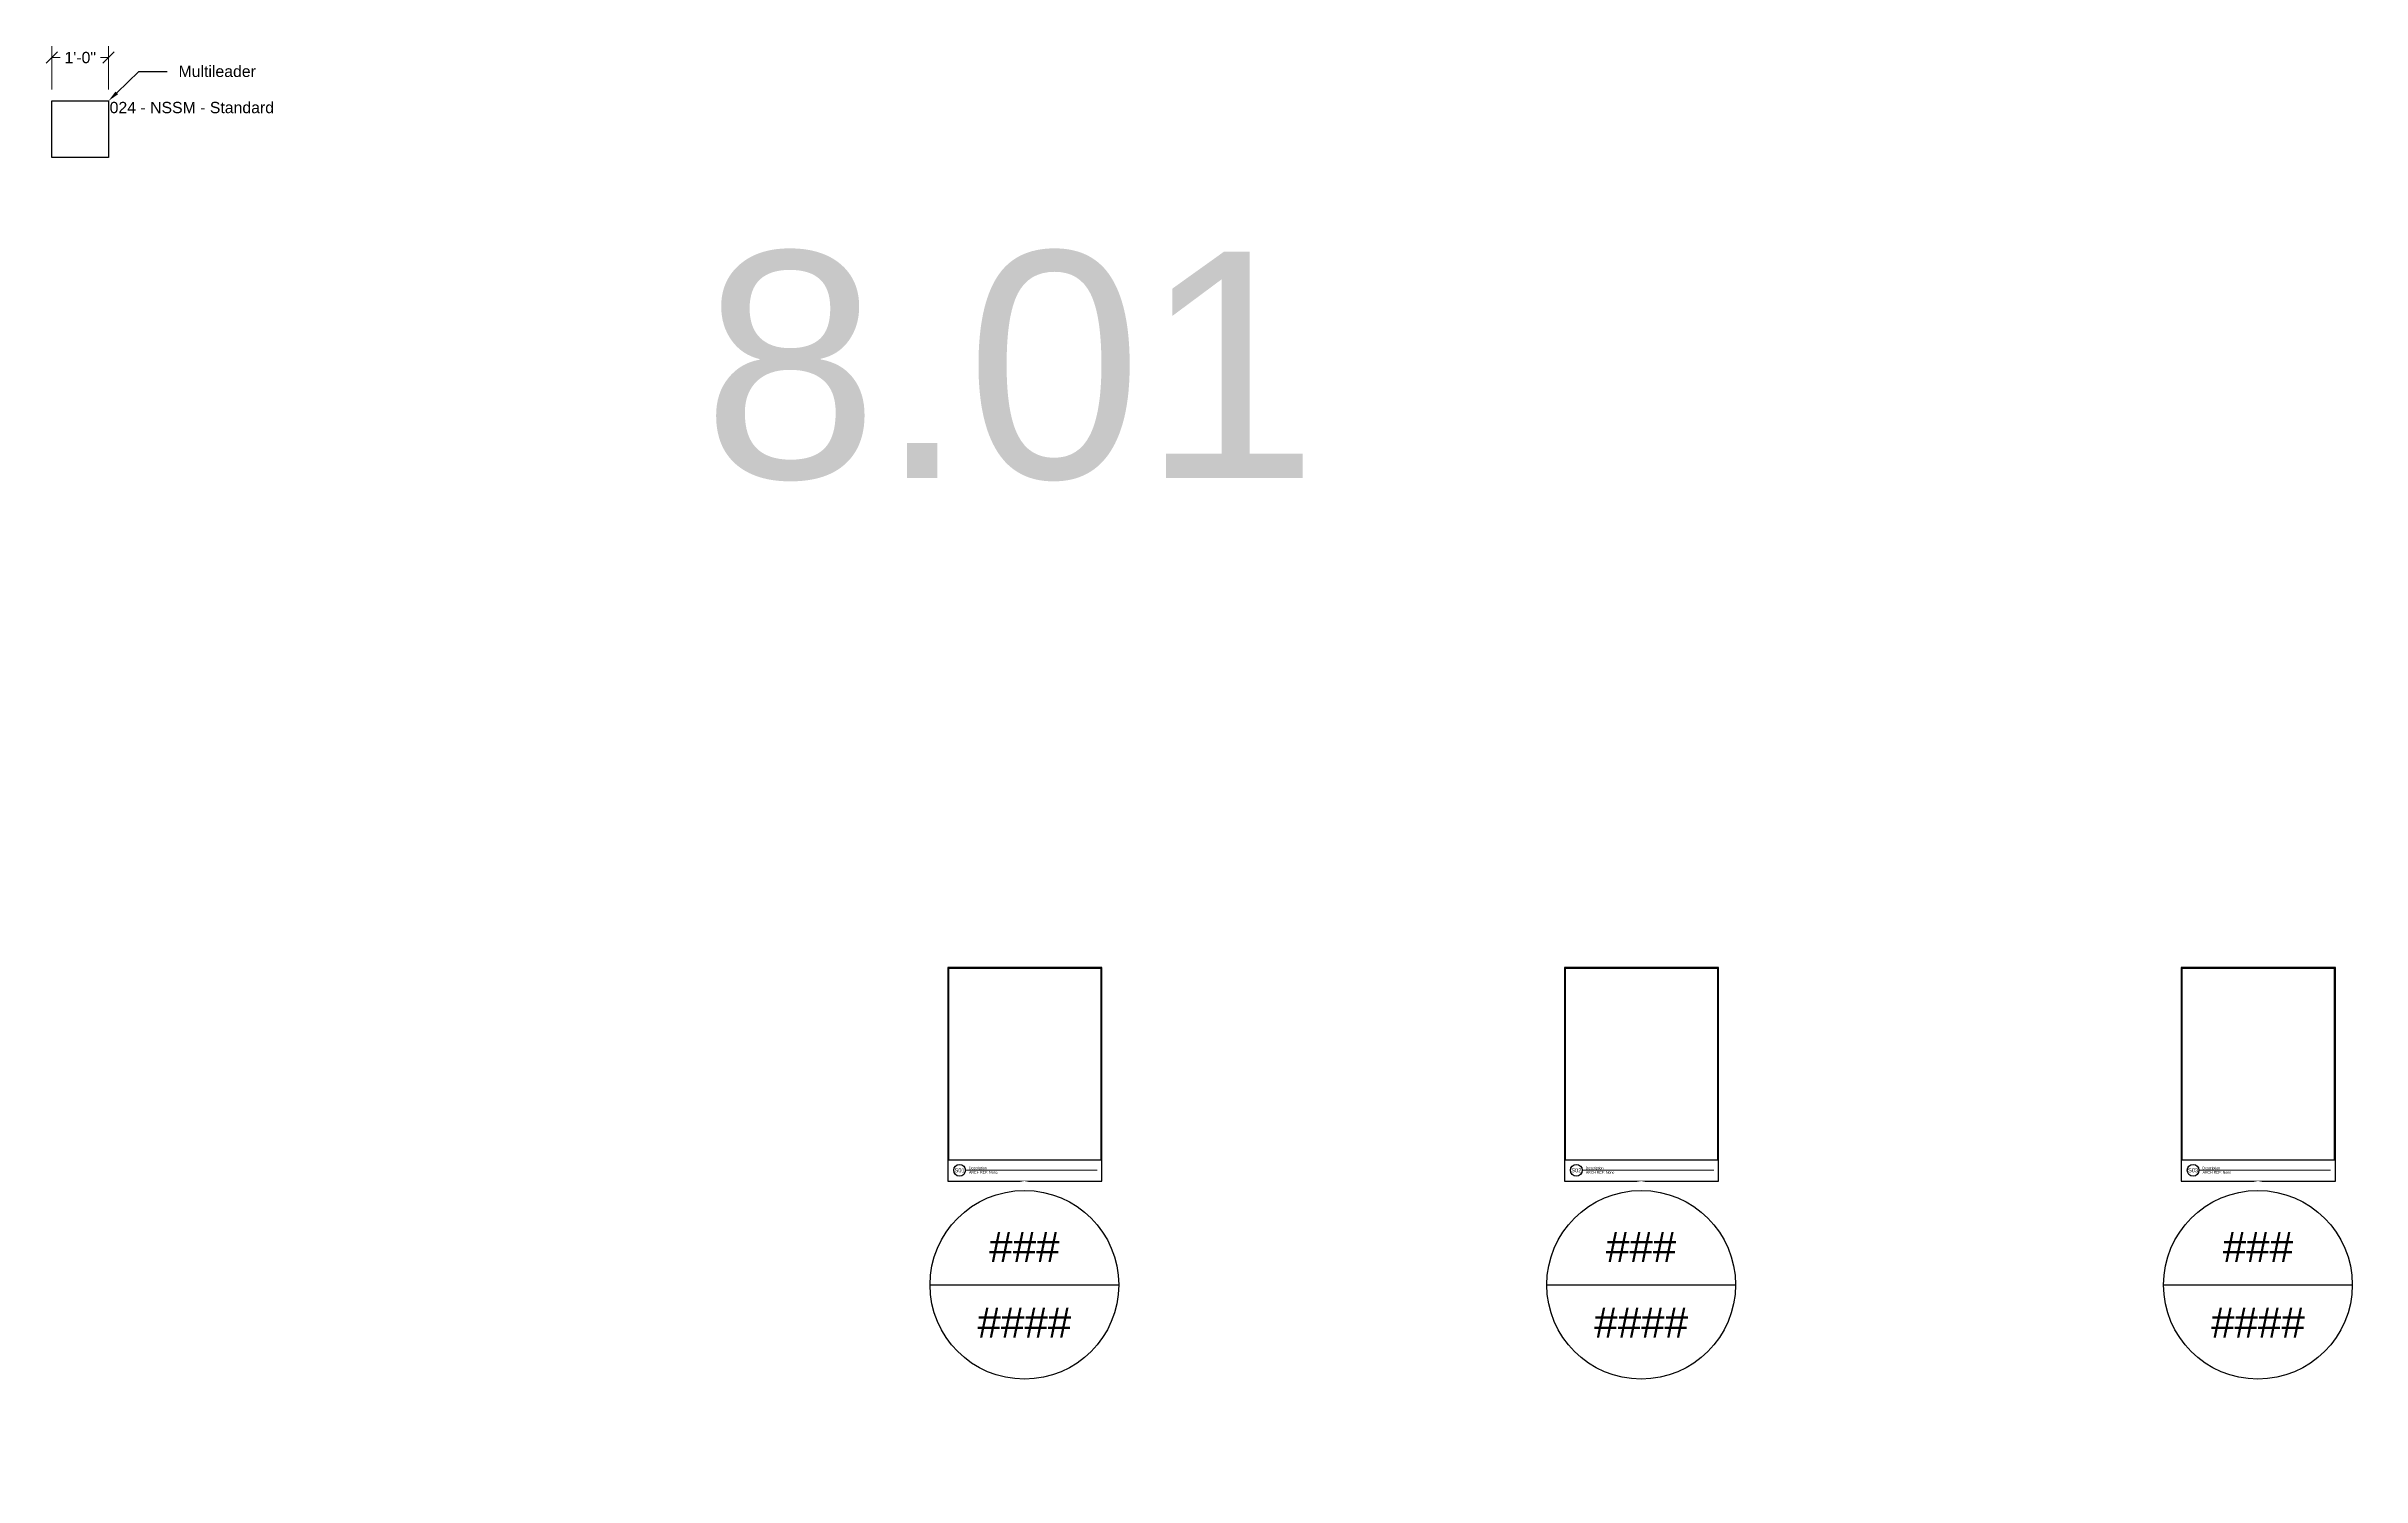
# Model space of a CAD drawing. Header units: inches. Extents: x -293 to 39679, y -468 to 198.
# Drawn here: x -211.1 to 279.7, y -422.4 to -119.2 of the extents above; entities that cross this region are included whole.
import ezdxf
from ezdxf import colors
from ezdxf.entities.mleader import LeaderData, LeaderLine
from ezdxf.enums import TextEntityAlignment as Align
from ezdxf.math import Vec2, Vec3

# ---------------------------------------------------------------- set-up
doc = ezdxf.new("R2018")
doc.units = ezdxf.units.IN
doc.header["$MEASUREMENT"] = 0
doc.layers.get('Defpoints').update_dxf_attribs({"color": 3})
doc.layers.add('NSE-Border', color=156, linetype='Continuous', plot=False)
for name, color, linetype, lineweight in [('NSE-Call-Outs', 51, 'Continuous', 13), ('NSE-Dimensions', 51, 'Continuous', 13), ('NSE-Title', 51, 'Continuous', 9)]:
    doc.layers.add(name, color=color, linetype=linetype, lineweight=lineweight)
doc.layers.add('NSE-Detail Border', color=7, linetype='Continuous')
doc.layers.add('Wipeouts', color=7, linetype='Continuous')
doc.styles.add('004 - NSSM - Standard', font='arial.ttf', dxfattribs={"height": 0.4})
doc.styles.add('008 - NSSM - Standard', font='arial.ttf', dxfattribs={"height": 0.8})
doc.styles.add('024 - NSSM - Standard', font='arial.ttf', dxfattribs={"height": 2.4})
doc.styles.add('048 - NSSM - Standard', font='arial.ttf', dxfattribs={"height": 4.8})
doc.styles.add('Anno - NSSM - Standard', font='arial.ttf', dxfattribs={"height": 0.1})
doc.dimstyles.new('024 - NSSM - Standard', dxfattribs={"dimtxt": 2.4, "dimasz": 2.4, "dimexe": 2.4, "dimexo": 2.4, "dimgap": 1.2, "dimtad": 0, "dimtih": 1, "dimtoh": 1, "dimdec": 4, "dimzin": 3, "dimdsep": 46, "dimlunit": 4, "dimtxsty": '024 - NSSM - Standard', "dimblk": 'OBLIQUE', "dimcen": 2.4, "dimclrd": 256, "dimclre": 256, "dimclrt": 256, "dimadec": 0, "dimazin": 0, "dimtfac": 0.7, "dimtdec": 4, "dimtmove": 1, "dimatfit": 2, "dimfxl": 1, "dimtfill": 1, "dimtfillclr": 11, "dimfrac": 1, "dimtolj": 1, "dimtzin": 0, "dimlwd": 0, "dimlwe": 0, "dimarcsym": 0})

# ---------------------------------------------------------------- blocks, each defined once
blk = doc.blocks.new('Detail Border')
blk.add_wipeout([(8.13, 1.13), (8.13, 0), (0, 0), (0, 11.31), (8.17, 11.31), (8.17, 0), (8.13, 0), (8.13, 11.27), (0.04, 11.27), (0.04, 1.13)])
at = {"layer": 'Defpoints', "ltscale": 0.0625}
blk.add_lwpolyline([(0.04, 1.13), (8.13, 1.13), (8.13, 11.27), (0.04, 11.27)], close=True, dxfattribs=at)
at = {"layer": 'Defpoints'}
blk.add_circle((0.63, 0.57), 0.312, dxfattribs=at)
at = {"layer": 'NSE-Border', "ltscale": 0.0625}
blk.add_lwpolyline([(0, 0), (8.17, 0), (8.17, 11.31), (0, 11.31)], close=True, dxfattribs=at)
at = {"layer": 'NSE-Title'}
blk.add_line((0.94, 0.57), (7.92, 0.57), dxfattribs=at)
at = {"layer": 'Defpoints', "style": '008 - NSSM - Standard'}
blk.add_attdef('DETAIL_NUMBER', text='', height=0.218, dxfattribs=at).set_placement((0.63, 0.57), align=Align.MIDDLE_CENTER)
at = {"layer": 'NSE-Title', "style": '004 - NSSM - Standard'}
blk.add_text('ARCH REF:', height=0.134, dxfattribs=at).set_placement((1.64, 0.46), align=Align.MIDDLE_CENTER)
for tag, p in [('DETAIL_DESCRIPTION', (1.13, 0.62)), ('ARCH_REF', (2.2, 0.39))]:
    blk.add_attdef(tag, p, '', height=0.134, dxfattribs=at)
blk = doc.blocks.new('*U4')
blk.add_wipeout([(8.13, 1.13), (8.13, 0), (0, 0), (0, 11.31), (8.17, 11.31), (8.17, 0), (8.13, 0), (8.13, 11.27), (0.04, 11.27), (0.04, 1.13)])
at = {"layer": 'Defpoints', "ltscale": 0.0625}
blk.add_lwpolyline([(0.04, 1.13), (8.13, 1.13), (8.13, 11.27), (0.04, 11.27)], close=True, dxfattribs=at)
at = {"layer": 'Defpoints'}
blk.add_circle((0.63, 0.57), 0.312, dxfattribs=at)
at = {"layer": 'NSE-Border', "ltscale": 0.0625}
blk.add_lwpolyline([(0, 0), (8.17, 0), (8.17, 11.31), (0, 11.31)], close=True, dxfattribs=at)
at = {"layer": 'NSE-Title'}
blk.add_line((0.94, 0.57), (7.92, 0.57), dxfattribs=at)
at = {"layer": 'Defpoints', "style": '008 - NSSM - Standard'}
blk.add_attdef('DETAIL_NUMBER', text='', height=0.218, dxfattribs=at).set_placement((0.63, 0.57), align=Align.MIDDLE_CENTER)
at = {"layer": 'NSE-Title', "style": '004 - NSSM - Standard'}
blk.add_text('ARCH REF:', height=0.134, dxfattribs=at).set_placement((1.64, 0.46), align=Align.MIDDLE_CENTER)
for tag, p in [('DETAIL_DESCRIPTION', (1.13, 0.62)), ('ARCH_REF', (2.2, 0.39))]:
    blk.add_attdef(tag, p, '', height=0.134, dxfattribs=at)
blk = doc.blocks.new('*U8')
at = {"lineweight": 30, "flags": 106}
blk.add_attdef('NOTE2', text='', height=0.0001, dxfattribs=at).set_placement((0, -0.6356), align=Align.MIDDLE_CENTER)
blk.add_wipeout([(0, 0.3437), (0.1315, 0.3176), (0.2431, 0.2431), (0.3176, 0.1315), (0.3437, 0), (0.3176, -0.1315), (0.2431, -0.2431), (0.1315, -0.3176), (0, -0.3438), (-0.1315, -0.3176), (-0.2431, -0.2431), (-0.3176, -0.1315), (-0.3438, 0), (-0.3176, 0.1315), (-0.2431, 0.2431), (-0.1315, 0.3176)]).dxf.layer = 'Wipeouts'
blk.add_line((-0.3125, 0), (0.3125, 0))
blk.add_circle((0, 0), 0.3125)
at = {"color": 5, "style": 'Anno - NSSM - Standard'}
for tag, p in [('VIEW_NUMBER', (0, 0.125)), ('SHEET_NUMBER', (0, -0.125))]:
    blk.add_attdef(tag, text='', height=0.1, dxfattribs=at).set_placement(p, align=Align.MIDDLE_CENTER)
blk = doc.blocks.new('_Oblique')
at = {"color": 0, "linetype": 'ByBlock', "lineweight": -2}
blk.add_line((-0.5, -0.5), (0.5, 0.5), dxfattribs=at)
blk = doc.blocks.new('*D17')
at = {"layer": 'Defpoints', "color": 0, "transparency": 16777216}
for p in [(-209.94, -130.76), (-197.94, -130.76)]:
    blk.add_point(p, dxfattribs=at)
at = {"layer": 'NSE-Dimensions', "lineweight": 0, "transparency": 16777216}
for p, q in [((-209.94, -128.36), (-209.94, -119.2)), ((-209.94, -121.6), (-208.21, -121.6)), ((-197.94, -121.6), (-199.66, -121.6)), ((-197.94, -128.36), (-197.94, -119.2))]:
    blk.add_line(p, q, dxfattribs=at)
at = {"layer": 'NSE-Dimensions', "lineweight": 0, "transparency": 16777216, "xscale": 2.4, "yscale": 2.4, "zscale": 2.4, "rotation": 180}
blk.add_blockref('_Oblique', (-209.94, -121.6), dxfattribs=at)
at = {"layer": 'NSE-Dimensions', "lineweight": 0, "transparency": 16777216, "xscale": 2.4, "yscale": 2.4, "zscale": 2.4}
blk.add_blockref('_Oblique', (-197.94, -121.6), dxfattribs=at)
at = {"layer": 'NSE-Dimensions', "transparency": 16777216, "insert": (-203.94, -121.6), "char_height": 2.4, "attachment_point": 5, "style": '024 - NSSM - Standard', "bg_fill": 3, "box_fill_scale": 1.25, "bg_fill_color": 256, "bg_fill_true_color": 13158600, "bg_fill_transparency": 0}
blk.add_mtext('\\A1;1\'-0"', dxfattribs=at)
at = {"layer": 'Defpoints', "color": 0, "transparency": 16777216}
blk.add_point((-197.94, -121.6), dxfattribs=at)

msp = doc.modelspace()

# ---------------------------------------------------------------- linework, layer by layer
at = {"layer": 'Defpoints'}
msp.add_lwpolyline([(-209.93558, -130.76308), (-197.93558, -130.76308), (-197.93558, -142.76308), (-209.93558, -142.76308)], close=True, dxfattribs=at)

# ---------------------------------------------------------------- block references
at = {"layer": 'NSE-Detail Border', "xscale": 4, "yscale": 4, "zscale": 4}
for name, p, values in [('Detail Border', (-20.05002, -359.75), {'DETAIL_DESCRIPTION': 'Description', 'ARCH_REF': 'None', 'DETAIL_NUMBER': 'S01'}), ('*U4', (110.70038, -359.75), {'DETAIL_DESCRIPTION': 'Description', 'ARCH_REF': 'None', 'DETAIL_NUMBER': 'S02'}), ('*U4', (241.45078, -359.75), {'DETAIL_DESCRIPTION': 'Description', 'ARCH_REF': 'None', 'DETAIL_NUMBER': 'S03'})]:
    msp.add_blockref(name, p, dxfattribs=at).add_auto_attribs(values)

# ---------------------------------------------------------------- texts
at = {"layer": 'Defpoints', "insert": (-72.05002, -162.75), "char_height": 48, "attachment_point": 1, "style": '048 - NSSM - Standard'}
msp.add_mtext_dynamic_manual_height_columns('8.01', width=15.7513444, gutter_width=2, heights=[0], dxfattribs=at)
at = {"layer": 'NSE-Call-Outs', "insert": (-197.7066, -130.9795), "char_height": 2.4, "attachment_point": 1, "style": '024 - NSSM - Standard'}
msp.add_mtext_dynamic_manual_height_columns('024 - NSSM - Standard', width=41.3540218, gutter_width=0.5, heights=[0], dxfattribs=at)

# ---------------------------------------------------------------- next in the draw order: block references
at = {"layer": 'Defpoints', "color": 5}
ref = msp.add_blockref('*U8', (-3.79001, -381.75), dxfattribs=dict(at, xscale=64, yscale=64, zscale=64))
ref.add_attrib('VIEW_NUMBER', '###', dxfattribs={"layer": '0', "color": 5, "height": 6.4, "style": 'Anno - NSSM - Standard'}).set_placement((-3.79001, -373.75), align=Align.MIDDLE_CENTER)
ref.add_attrib('SHEET_NUMBER', '####', dxfattribs={"layer": '0', "color": 5, "height": 6.4, "style": 'Anno - NSSM - Standard'}).set_placement((-3.79001, -389.75), align=Align.MIDDLE_CENTER)
lines = msp.add_mtext('Note', dxfattribs={"layer": '0', "insert": (-3.79001, -422.42671), "char_height": 0.000983, "attachment_point": 1, "bg_fill": 3, "box_fill_scale": 1.5, "bg_fill_color": 256, "bg_fill_transparency": 0})
ref.add_attrib('NOTE2', '', (-3.79001, -422.42671)).embed_mtext(lines)
ref = msp.add_blockref('*U8', (126.96039, -381.75), dxfattribs=dict(at, xscale=64, yscale=64, zscale=64))
ref.add_attrib('VIEW_NUMBER', '###', dxfattribs={"layer": '0', "color": 5, "height": 6.4, "style": 'Anno - NSSM - Standard'}).set_placement((126.96039, -373.75), align=Align.MIDDLE_CENTER)
ref.add_attrib('SHEET_NUMBER', '####', dxfattribs={"layer": '0', "color": 5, "height": 6.4, "style": 'Anno - NSSM - Standard'}).set_placement((126.96039, -389.75), align=Align.MIDDLE_CENTER)
lines = msp.add_mtext('Note', dxfattribs={"layer": '0', "insert": (126.96039, -422.42671), "char_height": 0.000983, "attachment_point": 1, "bg_fill": 3, "box_fill_scale": 1.5, "bg_fill_color": 256, "bg_fill_transparency": 0})
ref.add_attrib('NOTE2', '', (126.96039, -422.42671)).embed_mtext(lines)
ref = msp.add_blockref('*U8', (257.71079, -381.75), dxfattribs=dict(at, xscale=64, yscale=64, zscale=64))
ref.add_attrib('VIEW_NUMBER', '###', dxfattribs={"layer": '0', "color": 5, "height": 6.4, "style": 'Anno - NSSM - Standard'}).set_placement((257.71079, -373.75), align=Align.MIDDLE_CENTER)
ref.add_attrib('SHEET_NUMBER', '####', dxfattribs={"layer": '0', "color": 5, "height": 6.4, "style": 'Anno - NSSM - Standard'}).set_placement((257.71079, -389.75), align=Align.MIDDLE_CENTER)
lines = msp.add_mtext('Note', dxfattribs={"layer": '0', "insert": (257.71079, -422.42671), "char_height": 0.000983, "attachment_point": 1, "bg_fill": 3, "box_fill_scale": 1.5, "bg_fill_color": 256, "bg_fill_transparency": 0})
ref.add_attrib('NOTE2', '', (257.71079, -422.42671)).embed_mtext(lines)

# ---------------------------------------------------------------- next in the draw order: dimensions: what is measured, and where the dimension line sits
at = {"layer": 'NSE-Dimensions'}
dim = msp.add_linear_dim(base=(-197.93558, -121.60263), p1=(-209.93558, -130.76308), p2=(-197.93558, -130.76308), dimstyle='024 - NSSM - Standard', dxfattribs=at)
dim.commit()
dim.dimension.update_dxf_attribs({"geometry": '*D17', "text_midpoint": (-203.93558, -121.60263)})

# ---------------------------------------------------------------- next in the draw order: leaders
at = {"layer": 'NSE-Call-Outs'}
ml = msp.add_multileader_mtext('Standard', dxfattribs=at)
ml.set_content('Multileader', color=256, style='024 - NSSM - Standard')
ml.set_leader_properties(color=256)
ml.build(insert=Vec2(0, 0))
ml.multileader.update_dxf_attribs({"dogleg_length": 6, "arrow_head_size": 2.4})
ctx = ml.context
ctx.base_point, ctx.char_height, ctx.arrow_head_size, ctx.landing_gap_size, ctx.plane_origin = Vec3(-185.50237, -124.52484), 2.4, 2.4, 2.4, Vec3(-197.93558, -130.76308)
notes = []
notes.append((ctx, [(0, (1, 1, 0), (-191.50237, -124.52484), (1, 0), 6, [(0, [(-197.93558, -130.76308)], 0, [])])]))
ctx.mtext.insert, ctx.mtext.flow_direction = Vec3(-183.10237, -123.30519), 5
for ctx, leaders in notes:
    for number, flags, end, landing, length, lines in leaders:
        leader = LeaderData()
        leader.index, (leader.has_last_leader_line, leader.has_dogleg_vector, leader.attachment_direction) = number, flags
        leader.last_leader_point, leader.dogleg_vector, leader.dogleg_length = Vec3(end), Vec3(landing), length
        for number, points, colour, breaks in lines:
            line = LeaderLine()
            line.index, line.vertices, line.color, line.breaks = number, Vec3.list(points), colors.encode_raw_color(colour), breaks
            leader.lines.append(line)
        ctx.leaders.append(leader)

doc.saveas('drawing.dxf')
